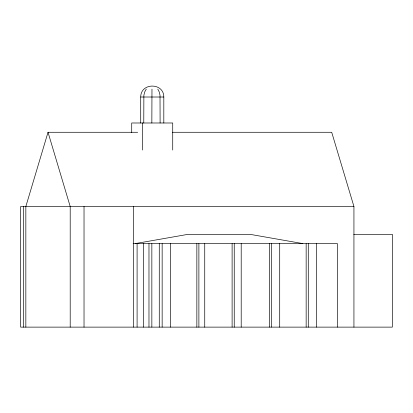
<?xml version="1.0" encoding="UTF-8"?>
<svg xmlns="http://www.w3.org/2000/svg" width="413" height="413" viewBox="0 0 413 413"><rect width="100%" height="100%" fill="white"/><g stroke="black" fill="none" stroke-linecap="round" stroke-linejoin="round"><path stroke-width="0.62" d="M151.974 89.141L151.85 122.991M140.714 122.991L140.714 97.014C140.652 82.445 163.889 82.435 163.816 97.014L163.816 122.991M137.658 132.274L48.022 132.274L25.843 206.5L25.843 327.122M146.269 89.141L144.705 91.96L143.879 95.269L143.776 122.991M135.149 243.613L188.029 234.336L250.025 234.336L302.905 243.613L301.681 243.613M140.714 97.014L163.816 97.014M172.479 132.274L331.706 132.274L353.936 206.5L353.936 327.122M353.936 206.5L20.65 206.5L20.65 327.122L392.35 327.122L392.35 234.336L353.781 234.336M133.089 243.613L337.421 243.613L337.421 327.122M157.812 89.141L159.253 91.96L160.012 95.269L160.105 122.991M48.022 132.274L70.2 206.5L70.2 327.122M316.544 243.613L316.544 327.122M308.284 243.613L308.284 327.122M306.152 243.613L306.152 327.122M279.709 243.613L279.709 327.122M271.449 243.613L271.449 327.122M269.596 243.613L269.596 327.122M241.202 243.613L241.202 327.122M234.243 243.613L234.243 327.122M232.111 243.613L232.111 327.122M204.74 243.613L204.74 327.122M198.89 243.613L198.89 327.122M196.851 243.613L196.851 327.122M172.727 150.038L172.727 122.991L131.716 122.991L131.716 132.65M170.683 243.613L170.683 327.122M162.149 243.613L162.149 327.122M159.273 243.613L159.273 327.122M151.85 243.613L151.85 327.122M148.974 243.613L148.974 327.122M143.683 243.613L143.683 327.122M142.666 122.991L142.666 150.038M137.095 243.613L137.095 327.122M133.569 206.5L133.569 327.122M84.025 206.5L84.025 327.122M23.526 206.5L23.526 327.122"/></g></svg>
